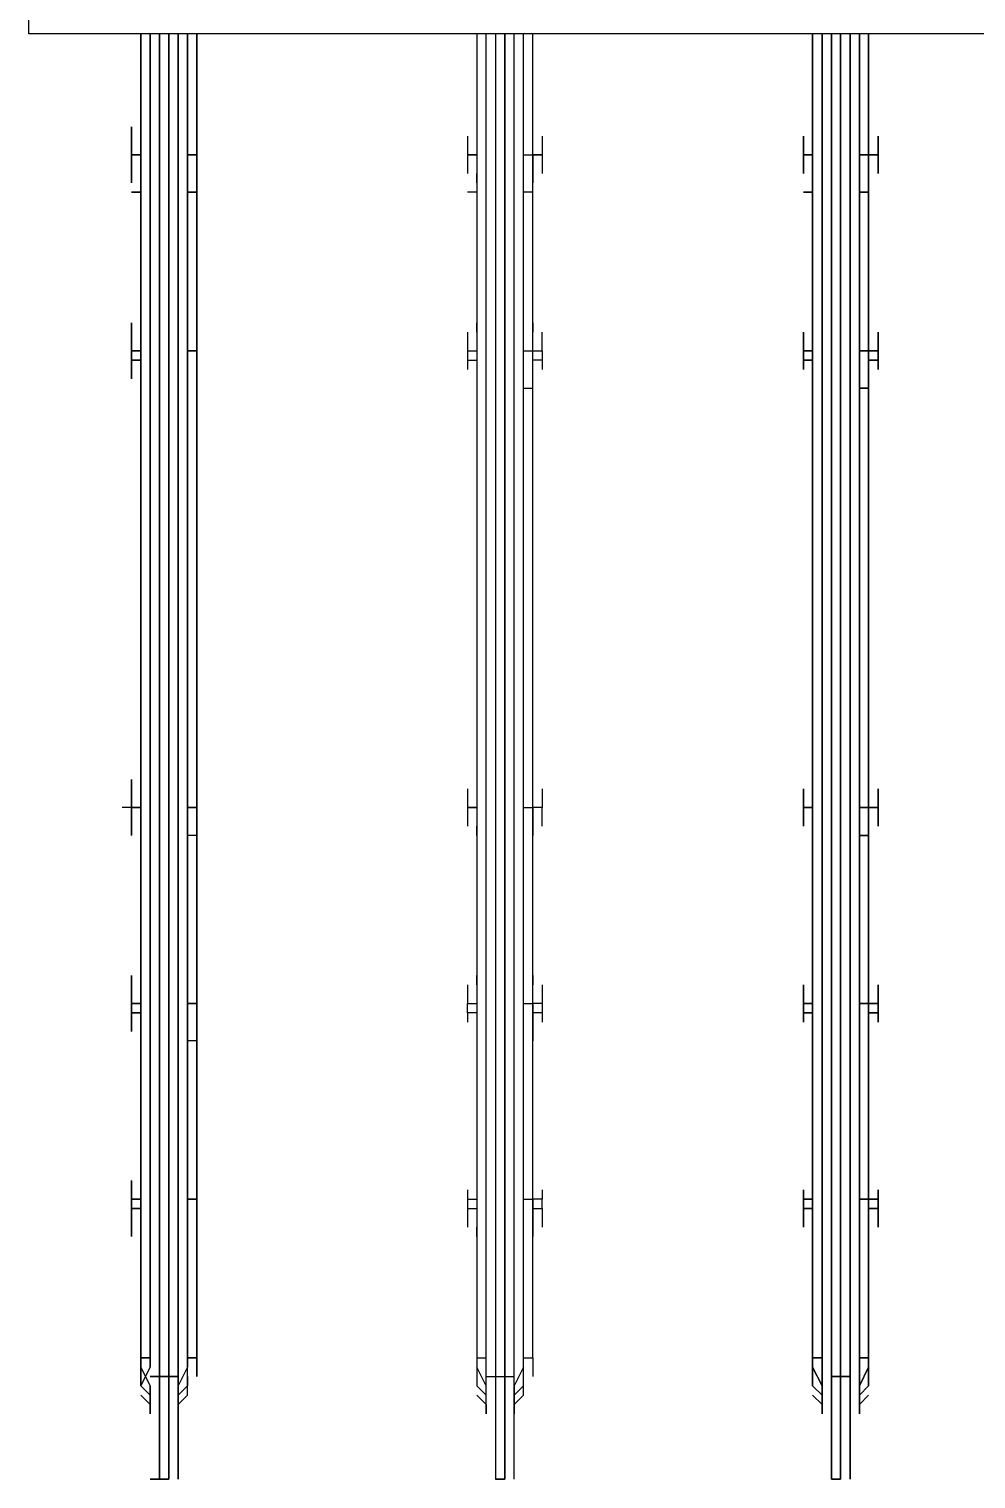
# Model space of a CAD drawing. Header units: metres. Extents: x 530339 to 530792, y 2674594 to 2674869.
# Drawn here: x 530602.8027 to 530602.9431, y 2674726.993 to 2674727.2081 of the extents above; entities that cross this region are included whole.
import ezdxf

# ---------------------------------------------------------------- set-up
doc = ezdxf.new("R2010")
doc.units = ezdxf.units.M
doc.layers.add('IDT', color=7, linetype='Continuous')

# ---------------------------------------------------------------- blocks, each defined once
blk = doc.blocks.new('IDT')
at = {"layer": 'IDT', "color": 0, "lineweight": 25}
for p, q in [((17.65882, 9.65337), (17.65882, 9.66997)), ((17.65882, 9.66997), (17.65882, 9.65337)), ((17.65882, 9.65337), (17.65882, 9.66997)), ((17.65882, 9.66997), (17.65882, 9.65337)), ((17.66021, 9.65475), (17.66021, 9.66997)), ((17.66021, 9.66997), (17.66159, 9.66997)), ((17.66159, 9.66997), (17.66021, 9.66997)), ((17.66021, 9.66997), (17.66021, 9.65475)), ((17.66159, 9.66997), (17.66021, 9.66997)), ((17.66021, 9.66997), (17.66159, 9.66997)), ((17.66021, 9.65475), (17.66021, 9.66997)), ((17.66021, 9.66997), (17.66021, 9.65475)), ((17.66159, 9.66997), (17.66021, 9.66997)), ((17.66021, 9.66997), (17.66159, 9.66997)), ((17.66021, 9.65475), (17.66021, 9.66997)), ((17.66021, 9.66997), (17.66159, 9.66997)), ((17.66021, 9.65475), (17.66021, 9.66997)), ((17.66021, 9.66997), (17.66159, 9.66997)), ((17.66021, 9.65475), (17.66021, 9.66997)), ((17.66021, 9.66997), (17.66021, 9.65475)), ((17.66159, 9.66997), (17.66159, 9.65337)), ((17.66159, 9.65337), (17.66159, 9.66997)), ((17.66159, 9.66997), (17.66159, 9.65337)), ((17.66159, 9.65337), (17.66159, 9.66997)), ((17.70862, 9.66997), (17.70862, 9.65337)), ((17.71138, 9.66997), (17.71, 9.66997)), ((17.71, 9.66997), (17.71, 9.65475)), ((17.71, 9.65475), (17.71, 9.66997)), ((17.71, 9.66997), (17.71138, 9.66997)), ((17.71138, 9.65337), (17.71138, 9.66997)), ((17.75841, 9.65337), (17.75841, 9.66997)), ((17.75841, 9.66997), (17.75841, 9.65337)), ((17.75979, 9.65475), (17.75979, 9.66997)), ((17.75979, 9.66997), (17.76118, 9.66997)), ((17.76118, 9.66997), (17.75979, 9.66997)), ((17.75979, 9.66997), (17.75979, 9.65475)), ((17.76118, 9.66997), (17.75979, 9.66997)), ((17.75979, 9.66997), (17.76118, 9.66997)), ((17.76118, 9.66997), (17.76118, 9.65475)), ((17.76118, 9.65475), (17.76118, 9.66997)), ((17.76118, 9.66997), (17.76118, 9.65337)), ((17.76118, 9.65337), (17.76118, 9.66997)), ((17.76256, 9.66997), (17.76118, 9.66997)), ((17.76118, 9.66997), (17.76256, 9.66997)), ((17.65744, 9.66028), (17.65744, 9.65614)), ((17.65744, 9.65614), (17.65744, 9.66028)), ((17.65744, 9.66028), (17.65744, 9.6589)), ((17.65744, 9.6589), (17.65744, 9.66028)), ((17.65744, 9.66028), (17.65744, 9.65614)), ((17.65744, 9.65614), (17.65744, 9.66028)), ((17.65744, 9.66028), (17.65744, 9.6589)), ((17.65744, 9.6589), (17.65744, 9.66028)), ((17.66297, 9.6589), (17.66297, 9.66028)), ((17.66297, 9.66028), (17.66297, 9.65614)), ((17.66297, 9.65614), (17.66297, 9.66028)), ((17.66297, 9.66028), (17.66297, 9.6589)), ((17.66297, 9.6589), (17.66297, 9.66028)), ((17.66297, 9.66028), (17.66297, 9.65614)), ((17.66297, 9.65614), (17.66297, 9.66028)), ((17.66297, 9.66028), (17.66297, 9.6589)), ((17.70862, 9.66028), (17.70862, 9.6589)), ((17.70862, 9.65614), (17.70862, 9.66028)), ((17.71277, 9.6589), (17.71277, 9.66028)), ((17.71277, 9.66028), (17.71277, 9.65614)), ((17.75841, 9.66028), (17.75841, 9.6589)), ((17.75841, 9.65614), (17.75841, 9.66028)), ((17.75841, 9.66028), (17.75841, 9.6589)), ((17.75841, 9.65614), (17.75841, 9.66028)), ((17.76256, 9.6589), (17.76256, 9.66028)), ((17.76256, 9.66028), (17.76256, 9.65614)), ((17.76256, 9.65614), (17.76256, 9.66028)), ((17.76256, 9.66028), (17.76256, 9.6589)), ((17.65744, 9.6589), (17.65606, 9.65752)), ((17.65606, 9.65752), (17.65744, 9.6589)), ((17.65744, 9.6589), (17.65606, 9.65752)), ((17.65606, 9.65752), (17.65744, 9.6589)), ((17.65606, 9.65614), (17.65744, 9.65752)), ((17.65744, 9.65752), (17.65606, 9.65614)), ((17.65606, 9.65614), (17.65744, 9.65752)), ((17.65744, 9.65752), (17.65606, 9.65614)), ((17.65744, 9.65752), (17.65744, 9.65337)), ((17.65744, 9.65337), (17.65744, 9.65752)), ((17.65744, 9.65752), (17.65744, 9.65337)), ((17.65744, 9.65337), (17.65744, 9.65752)), ((17.66436, 9.65752), (17.66297, 9.6589)), ((17.66297, 9.6589), (17.66436, 9.65752)), ((17.66436, 9.65752), (17.66297, 9.6589)), ((17.66297, 9.6589), (17.66436, 9.65752)), ((17.66436, 9.65614), (17.66297, 9.65752)), ((17.66297, 9.65337), (17.66297, 9.65752)), ((17.66297, 9.65752), (17.66436, 9.65614)), ((17.66436, 9.65614), (17.66297, 9.65752)), ((17.66297, 9.65752), (17.66297, 9.65337)), ((17.66297, 9.65337), (17.66297, 9.65752)), ((17.66297, 9.65752), (17.66297, 9.65337)), ((17.66436, 9.65614), (17.66297, 9.65752)), ((17.70862, 9.6589), (17.70723, 9.65752)), ((17.70723, 9.65752), (17.70723, 9.65337)), ((17.70862, 9.65752), (17.70723, 9.65614)), ((17.71415, 9.65752), (17.71277, 9.6589)), ((17.71415, 9.65614), (17.71277, 9.65752)), ((17.71277, 9.65752), (17.71277, 9.65337)), ((17.75841, 9.6589), (17.75703, 9.65752)), ((17.75841, 9.6589), (17.75703, 9.65752)), ((17.75703, 9.65752), (17.75703, 9.65337)), ((17.75703, 9.65614), (17.75841, 9.65752)), ((17.75841, 9.65752), (17.75703, 9.65614)), ((17.75703, 9.65752), (17.75703, 9.65337)), ((17.76394, 9.65752), (17.76256, 9.6589)), ((17.76256, 9.6589), (17.76394, 9.65752)), ((17.76394, 9.65614), (17.76256, 9.65752)), ((17.76256, 9.65752), (17.76394, 9.65614)), ((17.76394, 9.65614), (17.76256, 9.65752)), ((17.76256, 9.65752), (17.76394, 9.65614)), ((17.65744, 9.65614), (17.65606, 9.65337)), ((17.65606, 9.65337), (17.65744, 9.65614)), ((17.65606, 9.65475), (17.65606, 9.65614)), ((17.65606, 9.65614), (17.65606, 9.65475)), ((17.65744, 9.65614), (17.65606, 9.65337)), ((17.65606, 9.65337), (17.65744, 9.65614)), ((17.65606, 9.65475), (17.65606, 9.65614)), ((17.65606, 9.65614), (17.65606, 9.65475)), ((17.66297, 9.65614), (17.66436, 9.65337)), ((17.66436, 9.65337), (17.66297, 9.65614)), ((17.66297, 9.65614), (17.66436, 9.65337)), ((17.66436, 9.65337), (17.66297, 9.65614)), ((17.66436, 9.65475), (17.66436, 9.65614)), ((17.66436, 9.65614), (17.66436, 9.65475)), ((17.66436, 9.65475), (17.66436, 9.65614)), ((17.66436, 9.65475), (17.66436, 9.65614)), ((17.70723, 9.65337), (17.70862, 9.65614)), ((17.70723, 9.65614), (17.70723, 9.65475)), ((17.71277, 9.65614), (17.71415, 9.65337)), ((17.71415, 9.65475), (17.71415, 9.65614)), ((17.75703, 9.65337), (17.75841, 9.65614)), ((17.75703, 9.65475), (17.75703, 9.65614)), ((17.75703, 9.65614), (17.75703, 9.65475)), ((17.75703, 9.65337), (17.75841, 9.65614)), ((17.76256, 9.65614), (17.76394, 9.65337)), ((17.76394, 9.65337), (17.76256, 9.65614)), ((17.76394, 9.65614), (17.76256, 9.65337)), ((17.76256, 9.65337), (17.76394, 9.65614)), ((17.76394, 9.65475), (17.76394, 9.65614)), ((17.76394, 9.65614), (17.76394, 9.65475)), ((17.65606, 9.65475), (17.65606, 9.65199)), ((17.65606, 9.65199), (17.65606, 9.65475)), ((17.65606, 9.65475), (17.65606, 9.65199)), ((17.65606, 9.65199), (17.65606, 9.65475)), ((17.65744, 9.45558), (17.65744, 9.65337)), ((17.65744, 9.65337), (17.65744, 9.45558)), ((17.65744, 9.45558), (17.65744, 9.65337)), ((17.65744, 9.65337), (17.65744, 9.45558)), ((17.65882, 9.65475), (17.66021, 9.65475)), ((17.66021, 9.65475), (17.65882, 9.65475)), ((17.66021, 9.65475), (17.65882, 9.65475)), ((17.66021, 9.65475), (17.65882, 9.65475)), ((17.65882, 9.65337), (17.65882, 9.45558)), ((17.65882, 9.45558), (17.65882, 9.65337)), ((17.65882, 9.65337), (17.65882, 9.45558)), ((17.65882, 9.45558), (17.65882, 9.65337)), ((17.66021, 9.65475), (17.66159, 9.65475)), ((17.66159, 9.65475), (17.66021, 9.65475)), ((17.66159, 9.65475), (17.66021, 9.65475)), ((17.66021, 9.65475), (17.66159, 9.65475)), ((17.66021, 9.45558), (17.66021, 9.65475)), ((17.66021, 9.65475), (17.66021, 9.45558)), ((17.66021, 9.45558), (17.66021, 9.65475)), ((17.66021, 9.65475), (17.66021, 9.45558)), ((17.66159, 9.65475), (17.66021, 9.65475)), ((17.66021, 9.65475), (17.66159, 9.65475)), ((17.66159, 9.65475), (17.66021, 9.65475)), ((17.66021, 9.65475), (17.66159, 9.65475)), ((17.66021, 9.45558), (17.66021, 9.65475)), ((17.66021, 9.65475), (17.66021, 9.45558)), ((17.66021, 9.45558), (17.66021, 9.65475)), ((17.66021, 9.65475), (17.66021, 9.45558)), ((17.66159, 9.65337), (17.66159, 9.45558)), ((17.66159, 9.45558), (17.66159, 9.65337)), ((17.66159, 9.65337), (17.66159, 9.45558)), ((17.66159, 9.45558), (17.66159, 9.65337)), ((17.66297, 9.45558), (17.66297, 9.65337)), ((17.66297, 9.65337), (17.66297, 9.45558)), ((17.66297, 9.45558), (17.66297, 9.65337)), ((17.66297, 9.65337), (17.66297, 9.45558)), ((17.66436, 9.65199), (17.66436, 9.65475)), ((17.66436, 9.65475), (17.66436, 9.65199)), ((17.66436, 9.65199), (17.66436, 9.65475)), ((17.66436, 9.65475), (17.66436, 9.65199)), ((17.70585, 9.65199), (17.70585, 9.65475)), ((17.70723, 9.65337), (17.70723, 9.45558)), ((17.71, 9.65475), (17.70862, 9.65475)), ((17.70862, 9.65337), (17.70862, 9.45558)), ((17.71138, 9.65475), (17.71, 9.65475)), ((17.71, 9.45558), (17.71, 9.65475)), ((17.71, 9.65475), (17.71, 9.45558)), ((17.71277, 9.65475), (17.71138, 9.65475)), ((17.71138, 9.45558), (17.71138, 9.65337)), ((17.71277, 9.65337), (17.71277, 9.45558)), ((17.71415, 9.65199), (17.71415, 9.65475)), ((17.75564, 9.65199), (17.75564, 9.65475)), ((17.75564, 9.65475), (17.75564, 9.65199)), ((17.75703, 9.45558), (17.75703, 9.65337)), ((17.75703, 9.65337), (17.75703, 9.45558)), ((17.75841, 9.65475), (17.75979, 9.65475)), ((17.75979, 9.65475), (17.75841, 9.65475)), ((17.75841, 9.65337), (17.75841, 9.45558)), ((17.75841, 9.45558), (17.75841, 9.65337)), ((17.75979, 9.65475), (17.76118, 9.65475)), ((17.76118, 9.65475), (17.75979, 9.65475)), ((17.75979, 9.65475), (17.75979, 9.45558)), ((17.75979, 9.45558), (17.75979, 9.65475)), ((17.76118, 9.65475), (17.76118, 9.45558)), ((17.76118, 9.45558), (17.76118, 9.65475)), ((17.76118, 9.65475), (17.76256, 9.65475)), ((17.76256, 9.65475), (17.76118, 9.65475)), ((17.76118, 9.65337), (17.76118, 9.45558)), ((17.76118, 9.45558), (17.76118, 9.65337)), ((17.76256, 9.45558), (17.76256, 9.65337)), ((17.76256, 9.65337), (17.76256, 9.45558)), ((17.76394, 9.65475), (17.76394, 9.65199)), ((17.76394, 9.65199), (17.76394, 9.65475)), ((17.65606, 9.65199), (17.65744, 9.65199)), ((17.65744, 9.65199), (17.65606, 9.65199)), ((17.65606, 9.65199), (17.65606, 9.45558)), ((17.65606, 9.45558), (17.65606, 9.65199)), ((17.65606, 9.65199), (17.65744, 9.65199)), ((17.65744, 9.65199), (17.65606, 9.65199)), ((17.65606, 9.65199), (17.65606, 9.45558)), ((17.65606, 9.45558), (17.65606, 9.65199)), ((17.66436, 9.65199), (17.66297, 9.65199)), ((17.66297, 9.65199), (17.66436, 9.65199)), ((17.66436, 9.65199), (17.66297, 9.65199)), ((17.66297, 9.65199), (17.66436, 9.65199)), ((17.66436, 9.65199), (17.66436, 9.45558)), ((17.66436, 9.45558), (17.66436, 9.65199)), ((17.66436, 9.65199), (17.66436, 9.45558)), ((17.66436, 9.45558), (17.66436, 9.65199)), ((17.70723, 9.65199), (17.70585, 9.65199)), ((17.70585, 9.65199), (17.70585, 9.45558)), ((17.71415, 9.65199), (17.71277, 9.65199)), ((17.71415, 9.45558), (17.71415, 9.65199)), ((17.75564, 9.65199), (17.75703, 9.65199)), ((17.75703, 9.65199), (17.75564, 9.65199)), ((17.75564, 9.65199), (17.75564, 9.45558)), ((17.75564, 9.45558), (17.75564, 9.65199)), ((17.76256, 9.65199), (17.76394, 9.65199)), ((17.76394, 9.65199), (17.76256, 9.65199)), ((17.76394, 9.65199), (17.76394, 9.45558)), ((17.76394, 9.45558), (17.76394, 9.65199)), ((17.65606, 9.62986), (17.65606, 9.634)), ((17.65606, 9.634), (17.65606, 9.63262)), ((17.65606, 9.63262), (17.65606, 9.634)), ((17.65606, 9.634), (17.65606, 9.62986)), ((17.65606, 9.634), (17.65606, 9.63262)), ((17.65606, 9.634), (17.65606, 9.62847)), ((17.65606, 9.62847), (17.65606, 9.634)), ((17.65606, 9.634), (17.65606, 9.63262)), ((17.66436, 9.634), (17.66436, 9.62847)), ((17.66436, 9.62847), (17.66436, 9.634)), ((17.66436, 9.634), (17.66436, 9.63262)), ((17.66436, 9.63262), (17.66436, 9.634)), ((17.66436, 9.62986), (17.66436, 9.634)), ((17.66436, 9.634), (17.66436, 9.63262)), ((17.66436, 9.63262), (17.66436, 9.634)), ((17.66436, 9.634), (17.66436, 9.62986)), ((17.70585, 9.62847), (17.70585, 9.634)), ((17.70585, 9.634), (17.70585, 9.63262)), ((17.71415, 9.62847), (17.71415, 9.634)), ((17.71415, 9.634), (17.71415, 9.63262)), ((17.75564, 9.63262), (17.75564, 9.634)), ((17.75564, 9.634), (17.75564, 9.62847)), ((17.75564, 9.62847), (17.75564, 9.634)), ((17.75564, 9.634), (17.75564, 9.63262)), ((17.76394, 9.62986), (17.76394, 9.634)), ((17.76394, 9.634), (17.76394, 9.62986)), ((17.76533, 9.634), (17.76533, 9.63262)), ((17.76533, 9.63262), (17.76533, 9.634)), ((17.65467, 9.62986), (17.65467, 9.63262)), ((17.65467, 9.63262), (17.65467, 9.62986)), ((17.65467, 9.62986), (17.65467, 9.63262)), ((17.65467, 9.63262), (17.65467, 9.62986)), ((17.66574, 9.63262), (17.66574, 9.62986)), ((17.66574, 9.62986), (17.66574, 9.63262)), ((17.66574, 9.63262), (17.66574, 9.62986)), ((17.66574, 9.62986), (17.66574, 9.63262)), ((17.70447, 9.62986), (17.70447, 9.63262)), ((17.71553, 9.62986), (17.71553, 9.63262)), ((17.75564, 9.62986), (17.75564, 9.63262)), ((17.75564, 9.63262), (17.75564, 9.62986)), ((17.76533, 9.63262), (17.76533, 9.62986)), ((17.76533, 9.62986), (17.76533, 9.63262)), ((17.65606, 9.62986), (17.65467, 9.62986)), ((17.65467, 9.62986), (17.65606, 9.62986)), ((17.65467, 9.62847), (17.65467, 9.62986)), ((17.65467, 9.62986), (17.65467, 9.62847)), ((17.65467, 9.62847), (17.65467, 9.62986)), ((17.65467, 9.62986), (17.65606, 9.62986)), ((17.65606, 9.62986), (17.65467, 9.62986)), ((17.65467, 9.62986), (17.65467, 9.62847)), ((17.65606, 9.62986), (17.65606, 9.62847)), ((17.65606, 9.62847), (17.65606, 9.62986)), ((17.66436, 9.62986), (17.66574, 9.62986)), ((17.66574, 9.62986), (17.66436, 9.62986)), ((17.66436, 9.62986), (17.66436, 9.62432)), ((17.66436, 9.62432), (17.66436, 9.62986)), ((17.66436, 9.62986), (17.66574, 9.62986)), ((17.66574, 9.62986), (17.66436, 9.62986)), ((17.66574, 9.62986), (17.66574, 9.62847)), ((17.66574, 9.62847), (17.66574, 9.62986)), ((17.66574, 9.62986), (17.66574, 9.62847)), ((17.66574, 9.62847), (17.66574, 9.62986)), ((17.70585, 9.62986), (17.70447, 9.62986)), ((17.70447, 9.62986), (17.70447, 9.62847)), ((17.71553, 9.62986), (17.71415, 9.62986)), ((17.71553, 9.62847), (17.71553, 9.62986)), ((17.75564, 9.62847), (17.75564, 9.62986)), ((17.75564, 9.62986), (17.75564, 9.62847)), ((17.76394, 9.62986), (17.76394, 9.62432)), ((17.76394, 9.62432), (17.76394, 9.62986)), ((17.76394, 9.62986), (17.76533, 9.62986)), ((17.76533, 9.62986), (17.76394, 9.62986)), ((17.76533, 9.62986), (17.76533, 9.62847)), ((17.76533, 9.62847), (17.76533, 9.62986)), ((17.65606, 9.62847), (17.65467, 9.62847)), ((17.65467, 9.62847), (17.65467, 9.62709)), ((17.65467, 9.62709), (17.65467, 9.62847)), ((17.65467, 9.62847), (17.65606, 9.62847)), ((17.65467, 9.62709), (17.65467, 9.62847)), ((17.65606, 9.62847), (17.65467, 9.62847)), ((17.65467, 9.62847), (17.65606, 9.62847)), ((17.65467, 9.62709), (17.65467, 9.62847)), ((17.65606, 9.62432), (17.65606, 9.62847)), ((17.65606, 9.62847), (17.65606, 9.62432)), ((17.65606, 9.62847), (17.65606, 9.62432)), ((17.65606, 9.62432), (17.65606, 9.62847)), ((17.65606, 9.62847), (17.65744, 9.62847)), ((17.65744, 9.62847), (17.65606, 9.62847)), ((17.65606, 9.62571), (17.65606, 9.62709)), ((17.65606, 9.62709), (17.65606, 9.62571)), ((17.65606, 9.62571), (17.65606, 9.62709)), ((17.65606, 9.62709), (17.65606, 9.62571)), ((17.66436, 9.62847), (17.66436, 9.62432)), ((17.66436, 9.62432), (17.66436, 9.62847)), ((17.66436, 9.62847), (17.66574, 9.62847)), ((17.66574, 9.62847), (17.66436, 9.62847)), ((17.66436, 9.62847), (17.66574, 9.62847)), ((17.66574, 9.62847), (17.66436, 9.62847)), ((17.66436, 9.62709), (17.66436, 9.62571)), ((17.66436, 9.62571), (17.66436, 9.62709)), ((17.66436, 9.62709), (17.66436, 9.62571)), ((17.66436, 9.62571), (17.66436, 9.62709)), ((17.66574, 9.62847), (17.66574, 9.62709)), ((17.66574, 9.62709), (17.66574, 9.62847)), ((17.66574, 9.62847), (17.66574, 9.62709)), ((17.66574, 9.62709), (17.66574, 9.62847)), ((17.70447, 9.62847), (17.70585, 9.62847)), ((17.70447, 9.62709), (17.70447, 9.62847)), ((17.70723, 9.62847), (17.70585, 9.62847)), ((17.70585, 9.62847), (17.70585, 9.62432)), ((17.70585, 9.62709), (17.70585, 9.62571)), ((17.71415, 9.62432), (17.71415, 9.62847)), ((17.71553, 9.62847), (17.71415, 9.62847)), ((17.71415, 9.62571), (17.71415, 9.62709)), ((17.71553, 9.62709), (17.71553, 9.62847)), ((17.75564, 9.62847), (17.75703, 9.62847)), ((17.75703, 9.62847), (17.75564, 9.62847)), ((17.75564, 9.62847), (17.75703, 9.62847)), ((17.75703, 9.62847), (17.75564, 9.62847)), ((17.75564, 9.62432), (17.75564, 9.62847)), ((17.75564, 9.62847), (17.75564, 9.62709)), ((17.75564, 9.62709), (17.75564, 9.62847)), ((17.75564, 9.62847), (17.75564, 9.62432)), ((17.75564, 9.62571), (17.75564, 9.62709)), ((17.75564, 9.62709), (17.75564, 9.62571)), ((17.76394, 9.62847), (17.76533, 9.62847)), ((17.76533, 9.62847), (17.76394, 9.62847)), ((17.76533, 9.62847), (17.76533, 9.62709)), ((17.76533, 9.62709), (17.76533, 9.62847)), ((17.76533, 9.62709), (17.76533, 9.62571)), ((17.76533, 9.62571), (17.76533, 9.62709)), ((17.65606, 9.59943), (17.65606, 9.60496)), ((17.65606, 9.60496), (17.65606, 9.60081)), ((17.65606, 9.60081), (17.65606, 9.60496)), ((17.65606, 9.60496), (17.65606, 9.59943)), ((17.65606, 9.60219), (17.65606, 9.60358)), ((17.65606, 9.60358), (17.65606, 9.60219)), ((17.65606, 9.60219), (17.65606, 9.60358)), ((17.65606, 9.60358), (17.65606, 9.60219)), ((17.66436, 9.60081), (17.66436, 9.60496)), ((17.66436, 9.60496), (17.66436, 9.60081)), ((17.66436, 9.60081), (17.66436, 9.60496)), ((17.66436, 9.60081), (17.66436, 9.60496)), ((17.66436, 9.60358), (17.66436, 9.60219)), ((17.66436, 9.60219), (17.66436, 9.60358)), ((17.66436, 9.60358), (17.66436, 9.60219)), ((17.66436, 9.60219), (17.66436, 9.60358)), ((17.70585, 9.59943), (17.70585, 9.60496)), ((17.70585, 9.60358), (17.70585, 9.60219)), ((17.71415, 9.59943), (17.71415, 9.60496)), ((17.71415, 9.60219), (17.71415, 9.60358)), ((17.75564, 9.60496), (17.75703, 9.60496)), ((17.75564, 9.60081), (17.75564, 9.60496)), ((17.75564, 9.60496), (17.75564, 9.60081)), ((17.75564, 9.60219), (17.75564, 9.60358)), ((17.75564, 9.60358), (17.75564, 9.60219)), ((17.76394, 9.60081), (17.76394, 9.60496)), ((17.76394, 9.60496), (17.76394, 9.60081)), ((17.76533, 9.60358), (17.76533, 9.60219)), ((17.76533, 9.60219), (17.76533, 9.60358)), ((17.65467, 9.60081), (17.65467, 9.60219)), ((17.65467, 9.60219), (17.65467, 9.60081)), ((17.65467, 9.60081), (17.65467, 9.60219)), ((17.65467, 9.60219), (17.65467, 9.60081)), ((17.66574, 9.60219), (17.66574, 9.60081)), ((17.66574, 9.60081), (17.66574, 9.60219)), ((17.66574, 9.60219), (17.66574, 9.60081)), ((17.66574, 9.60081), (17.66574, 9.60219)), ((17.70447, 9.60081), (17.70447, 9.60219)), ((17.71553, 9.60081), (17.71553, 9.60219)), ((17.75564, 9.60081), (17.75564, 9.60219)), ((17.75564, 9.60219), (17.75564, 9.59943)), ((17.76533, 9.60081), (17.76533, 9.60219)), ((17.76533, 9.60219), (17.76533, 9.60081)), ((17.65606, 9.60081), (17.65467, 9.60081)), ((17.65467, 9.60081), (17.65467, 9.59943)), ((17.65467, 9.59943), (17.65467, 9.60081)), ((17.65467, 9.60081), (17.65606, 9.60081)), ((17.65467, 9.59943), (17.65467, 9.60081)), ((17.65467, 9.60081), (17.65606, 9.60081)), ((17.65467, 9.59943), (17.65467, 9.60081)), ((17.65467, 9.60081), (17.65606, 9.60081)), ((17.65467, 9.59943), (17.65606, 9.59943)), ((17.65606, 9.59943), (17.65467, 9.59943)), ((17.65467, 9.59943), (17.65467, 9.59666)), ((17.65467, 9.59666), (17.65467, 9.59943)), ((17.65467, 9.59943), (17.65467, 9.59666)), ((17.65467, 9.59666), (17.65467, 9.59943)), ((17.65606, 9.59943), (17.65467, 9.59943)), ((17.65606, 9.59943), (17.65467, 9.59943)), ((17.65606, 9.60081), (17.65606, 9.59943)), ((17.65606, 9.60081), (17.65606, 9.59943)), ((17.65744, 9.59943), (17.65606, 9.59943)), ((17.65606, 9.59943), (17.65606, 9.59528)), ((17.65606, 9.59528), (17.65606, 9.59943)), ((17.65606, 9.59943), (17.65744, 9.59943)), ((17.65606, 9.59943), (17.65606, 9.59528)), ((17.65606, 9.59528), (17.65606, 9.59943)), ((17.66436, 9.60081), (17.66574, 9.60081)), ((17.66574, 9.60081), (17.66436, 9.60081)), ((17.66436, 9.59943), (17.66436, 9.60081)), ((17.66436, 9.60081), (17.66436, 9.59943)), ((17.66436, 9.59943), (17.66436, 9.60081)), ((17.66436, 9.60081), (17.66574, 9.60081)), ((17.66436, 9.60081), (17.66436, 9.59943)), ((17.66574, 9.60081), (17.66436, 9.60081)), ((17.66436, 9.59528), (17.66436, 9.59943)), ((17.66436, 9.59943), (17.66574, 9.59943)), ((17.66574, 9.59943), (17.66436, 9.59943)), ((17.66436, 9.59943), (17.66436, 9.59528)), ((17.66436, 9.59943), (17.66436, 9.59528)), ((17.66436, 9.59528), (17.66436, 9.59943)), ((17.66436, 9.59943), (17.66574, 9.59943)), ((17.66574, 9.59943), (17.66436, 9.59943)), ((17.66574, 9.60081), (17.66574, 9.59943)), ((17.66574, 9.59943), (17.66574, 9.60081)), ((17.66574, 9.60081), (17.66574, 9.59943)), ((17.66574, 9.59943), (17.66574, 9.60081)), ((17.66574, 9.59943), (17.66574, 9.59666)), ((17.66574, 9.59666), (17.66574, 9.59943)), ((17.66574, 9.59943), (17.66574, 9.59666)), ((17.66574, 9.59666), (17.66574, 9.59943)), ((17.70447, 9.59943), (17.70447, 9.60081)), ((17.70447, 9.60081), (17.70585, 9.60081)), ((17.70447, 9.59666), (17.70447, 9.59943)), ((17.70447, 9.59943), (17.70585, 9.59943)), ((17.70723, 9.59943), (17.70585, 9.59943)), ((17.70585, 9.59943), (17.70585, 9.59528)), ((17.71415, 9.60081), (17.71553, 9.60081)), ((17.71415, 9.59528), (17.71415, 9.59943)), ((17.71553, 9.59943), (17.71415, 9.59943)), ((17.71553, 9.60081), (17.71553, 9.59943)), ((17.71553, 9.59666), (17.71553, 9.59943)), ((17.75564, 9.59943), (17.75564, 9.60081)), ((17.75564, 9.59943), (17.75564, 9.60081)), ((17.75564, 9.60081), (17.75564, 9.59943)), ((17.75564, 9.59943), (17.75703, 9.59943)), ((17.75564, 9.59943), (17.75703, 9.59943)), ((17.75703, 9.59943), (17.75564, 9.59943)), ((17.75564, 9.59943), (17.75564, 9.59528)), ((17.75564, 9.59528), (17.75564, 9.59943)), ((17.75564, 9.59943), (17.75564, 9.59666)), ((17.75564, 9.59666), (17.75564, 9.59943)), ((17.76394, 9.59943), (17.76394, 9.60081)), ((17.76394, 9.60081), (17.76394, 9.59943)), ((17.76533, 9.60081), (17.76394, 9.60081)), ((17.76394, 9.60081), (17.76533, 9.60081)), ((17.76394, 9.59943), (17.76394, 9.59528)), ((17.76394, 9.59528), (17.76394, 9.59943)), ((17.76394, 9.59943), (17.76533, 9.59943)), ((17.76533, 9.59943), (17.76394, 9.59943)), ((17.76533, 9.60081), (17.76533, 9.59943)), ((17.76533, 9.59943), (17.76533, 9.60081)), ((17.76533, 9.59943), (17.76533, 9.59666)), ((17.76533, 9.59666), (17.76533, 9.59943)), ((17.65606, 9.59528), (17.65606, 9.59666)), ((17.65606, 9.59666), (17.65606, 9.59528)), ((17.65606, 9.59528), (17.65606, 9.59666)), ((17.65606, 9.59666), (17.65606, 9.59528)), ((17.66436, 9.59666), (17.66436, 9.59528)), ((17.66436, 9.59528), (17.66436, 9.59666)), ((17.66436, 9.59666), (17.66436, 9.59528)), ((17.66436, 9.59528), (17.66436, 9.59666)), ((17.70585, 9.59528), (17.70585, 9.59666)), ((17.71415, 9.59666), (17.71415, 9.59528)), ((17.75564, 9.59666), (17.75564, 9.59528)), ((17.75564, 9.59528), (17.75564, 9.59666)), ((17.76533, 9.59666), (17.76533, 9.59528)), ((17.76533, 9.59528), (17.76533, 9.59666)), ((17.65744, 9.57453), (17.65606, 9.57453)), ((17.65606, 9.57453), (17.65606, 9.57038)), ((17.65606, 9.57038), (17.65606, 9.57453)), ((17.65606, 9.57453), (17.65744, 9.57453)), ((17.65606, 9.57315), (17.65606, 9.57453)), ((17.65606, 9.57453), (17.65606, 9.57038)), ((17.65606, 9.57038), (17.65606, 9.57453)), ((17.65606, 9.57453), (17.65606, 9.57315)), ((17.65606, 9.57315), (17.65606, 9.57453)), ((17.65606, 9.57453), (17.65606, 9.57315)), ((17.66436, 9.57453), (17.66436, 9.57315)), ((17.66436, 9.57315), (17.66436, 9.57453)), ((17.66436, 9.57453), (17.66436, 9.57315)), ((17.66436, 9.57315), (17.66436, 9.57453)), ((17.66436, 9.57453), (17.66436, 9.57038)), ((17.66436, 9.57038), (17.66436, 9.57453)), ((17.66436, 9.57038), (17.66436, 9.57453)), ((17.66436, 9.57453), (17.66436, 9.57038)), ((17.70585, 9.57038), (17.70585, 9.57453)), ((17.70585, 9.57453), (17.70585, 9.57315)), ((17.71415, 9.57038), (17.71415, 9.57453)), ((17.71415, 9.57453), (17.71415, 9.57315)), ((17.75564, 9.57453), (17.75564, 9.57315)), ((17.75564, 9.57038), (17.75564, 9.57453)), ((17.75564, 9.57453), (17.75564, 9.57315)), ((17.75564, 9.57038), (17.75564, 9.57453)), ((17.75564, 9.57453), (17.75703, 9.57453)), ((17.76394, 9.57038), (17.76394, 9.57453)), ((17.76394, 9.57453), (17.76394, 9.57038)), ((17.76533, 9.57453), (17.76533, 9.57315)), ((17.76533, 9.57315), (17.76533, 9.57453)), ((17.65467, 9.57038), (17.65467, 9.57315)), ((17.65467, 9.57315), (17.65467, 9.57038)), ((17.65467, 9.57038), (17.65467, 9.57315)), ((17.65467, 9.57315), (17.65467, 9.57038)), ((17.66574, 9.57315), (17.66574, 9.57038)), ((17.66574, 9.57038), (17.66574, 9.57315)), ((17.66574, 9.57038), (17.66574, 9.57315)), ((17.66574, 9.57315), (17.66574, 9.57038)), ((17.70447, 9.57315), (17.70447, 9.57038)), ((17.71553, 9.57038), (17.71553, 9.57315)), ((17.75564, 9.57315), (17.75564, 9.57038)), ((17.75564, 9.57315), (17.75564, 9.57038)), ((17.76533, 9.57315), (17.76533, 9.57038)), ((17.76533, 9.57038), (17.76533, 9.57315)), ((17.65606, 9.57038), (17.65467, 9.57038)), ((17.65467, 9.57038), (17.65606, 9.57038)), ((17.65606, 9.57038), (17.65467, 9.57038)), ((17.65467, 9.57038), (17.65467, 9.56761)), ((17.65467, 9.56761), (17.65467, 9.57038)), ((17.65467, 9.57038), (17.65606, 9.57038)), ((17.65606, 9.57038), (17.65467, 9.57038)), ((17.65467, 9.57038), (17.65606, 9.57038)), ((17.65467, 9.57038), (17.65467, 9.56761)), ((17.65467, 9.56761), (17.65467, 9.57038)), ((17.65606, 9.57038), (17.65467, 9.57038)), ((17.65467, 9.57038), (17.65606, 9.57038)), ((17.65606, 9.57038), (17.65606, 9.56485)), ((17.65606, 9.56485), (17.65606, 9.57038)), ((17.65606, 9.56485), (17.65606, 9.57038)), ((17.65606, 9.57038), (17.65744, 9.57038)), ((17.65744, 9.57038), (17.65606, 9.57038)), ((17.65606, 9.57038), (17.65744, 9.57038)), ((17.65744, 9.57038), (17.65606, 9.57038)), ((17.65606, 9.57038), (17.65744, 9.57038)), ((17.65744, 9.57038), (17.65606, 9.57038)), ((17.65606, 9.57038), (17.65606, 9.56485)), ((17.66436, 9.57038), (17.66574, 9.57038)), ((17.66574, 9.57038), (17.66436, 9.57038)), ((17.66436, 9.57038), (17.66574, 9.57038)), ((17.66574, 9.57038), (17.66436, 9.57038)), ((17.66436, 9.57038), (17.66574, 9.57038)), ((17.66574, 9.57038), (17.66436, 9.57038)), ((17.66436, 9.57038), (17.66436, 9.56485)), ((17.66436, 9.56485), (17.66436, 9.57038)), ((17.66436, 9.57038), (17.66574, 9.57038)), ((17.66574, 9.57038), (17.66436, 9.57038)), ((17.66436, 9.57038), (17.66574, 9.57038)), ((17.66574, 9.57038), (17.66436, 9.57038)), ((17.66436, 9.57038), (17.66436, 9.56485)), ((17.66436, 9.56485), (17.66436, 9.57038)), ((17.66574, 9.57038), (17.66574, 9.56761)), ((17.66574, 9.56761), (17.66574, 9.57038)), ((17.66574, 9.57038), (17.66574, 9.56761)), ((17.66574, 9.56761), (17.66574, 9.57038)), ((17.70447, 9.56761), (17.70447, 9.57038)), ((17.70447, 9.57038), (17.70585, 9.57038)), ((17.70447, 9.57038), (17.70585, 9.57038)), ((17.70723, 9.57038), (17.70585, 9.57038)), ((17.70585, 9.57038), (17.70585, 9.56485)), ((17.71415, 9.56485), (17.71415, 9.57038)), ((17.71553, 9.57038), (17.71415, 9.57038)), ((17.71415, 9.57038), (17.71553, 9.57038)), ((17.71553, 9.57038), (17.71415, 9.57038)), ((17.71553, 9.56761), (17.71553, 9.57038)), ((17.75703, 9.57038), (17.75564, 9.57038)), ((17.75564, 9.57038), (17.75703, 9.57038)), ((17.75703, 9.57038), (17.75564, 9.57038)), ((17.75564, 9.57038), (17.75564, 9.56485)), ((17.75564, 9.56485), (17.75564, 9.57038)), ((17.75564, 9.57038), (17.75703, 9.57038)), ((17.75564, 9.57038), (17.75703, 9.57038)), ((17.75703, 9.57038), (17.75564, 9.57038)), ((17.75564, 9.57038), (17.75564, 9.56761)), ((17.75564, 9.56761), (17.75564, 9.57038)), ((17.75564, 9.57038), (17.75703, 9.57038)), ((17.76394, 9.57038), (17.76394, 9.56485)), ((17.76394, 9.56485), (17.76394, 9.57038)), ((17.76394, 9.57038), (17.76533, 9.57038)), ((17.76533, 9.57038), (17.76394, 9.57038)), ((17.76394, 9.57038), (17.76533, 9.57038)), ((17.76533, 9.57038), (17.76394, 9.57038)), ((17.76394, 9.57038), (17.76533, 9.57038)), ((17.76533, 9.57038), (17.76533, 9.56761)), ((17.76533, 9.56761), (17.76533, 9.57038)), ((17.76533, 9.57038), (17.76671, 9.57038)), ((17.65606, 9.56623), (17.65606, 9.56761)), ((17.65606, 9.56761), (17.65606, 9.56623)), ((17.65606, 9.56623), (17.65606, 9.56761)), ((17.65606, 9.56761), (17.65606, 9.56623)), ((17.66436, 9.56761), (17.66436, 9.56623)), ((17.66436, 9.56623), (17.66436, 9.56761)), ((17.66436, 9.56761), (17.66436, 9.56623)), ((17.66436, 9.56623), (17.66436, 9.56761)), ((17.70585, 9.56761), (17.70585, 9.56623)), ((17.71415, 9.56623), (17.71415, 9.56761)), ((17.75564, 9.56761), (17.75564, 9.56623)), ((17.75564, 9.56623), (17.75564, 9.56761)), ((17.76533, 9.56761), (17.76533, 9.56623)), ((17.76533, 9.56623), (17.76533, 9.56761)), ((17.65744, 9.50814), (17.65606, 9.50814)), ((17.65606, 9.50814), (17.65744, 9.50814)), ((17.65606, 9.50399), (17.65606, 9.50814)), ((17.65606, 9.50814), (17.65606, 9.50399)), ((17.65606, 9.50399), (17.65606, 9.50814)), ((17.65606, 9.50814), (17.65606, 9.50399)), ((17.65606, 9.50537), (17.65606, 9.50676)), ((17.65606, 9.50676), (17.65606, 9.50537)), ((17.65606, 9.50537), (17.65606, 9.50676)), ((17.65606, 9.50676), (17.65606, 9.50537)), ((17.66436, 9.50399), (17.66436, 9.50814)), ((17.66436, 9.50814), (17.66436, 9.50399)), ((17.66436, 9.50399), (17.66436, 9.50814)), ((17.66436, 9.50814), (17.66436, 9.50399)), ((17.66436, 9.50676), (17.66436, 9.50537)), ((17.66436, 9.50537), (17.66436, 9.50676)), ((17.66436, 9.50676), (17.66436, 9.50537)), ((17.66436, 9.50537), (17.66436, 9.50676)), ((17.70723, 9.50814), (17.70585, 9.50814)), ((17.70585, 9.50814), (17.70585, 9.50399)), ((17.70585, 9.50676), (17.70585, 9.50537)), ((17.71415, 9.50399), (17.71415, 9.50814)), ((17.71415, 9.50537), (17.71415, 9.50676)), ((17.75564, 9.50399), (17.75564, 9.50814)), ((17.75564, 9.50814), (17.75564, 9.50261)), ((17.75564, 9.50537), (17.75564, 9.50676)), ((17.75564, 9.50676), (17.75564, 9.50537)), ((17.76394, 9.50399), (17.76394, 9.50814)), ((17.76394, 9.50814), (17.76394, 9.50399)), ((17.76533, 9.50676), (17.76533, 9.50537)), ((17.76533, 9.50537), (17.76533, 9.50676)), ((17.65467, 9.50537), (17.65467, 9.50399)), ((17.65467, 9.50399), (17.65467, 9.50537)), ((17.65467, 9.50537), (17.65467, 9.50399)), ((17.65467, 9.50399), (17.65467, 9.50537)), ((17.66574, 9.50537), (17.66574, 9.50399)), ((17.66574, 9.50399), (17.66574, 9.50537)), ((17.66574, 9.50537), (17.66574, 9.50399)), ((17.66574, 9.50399), (17.66574, 9.50537)), ((17.70447, 9.50399), (17.70447, 9.50537)), ((17.71553, 9.50399), (17.71553, 9.50537)), ((17.75564, 9.50537), (17.75564, 9.50399)), ((17.75564, 9.50399), (17.75564, 9.50537)), ((17.76533, 9.50537), (17.76533, 9.50399)), ((17.76533, 9.50399), (17.76533, 9.50537)), ((17.65606, 9.50399), (17.65467, 9.50399)), ((17.65467, 9.50399), (17.65467, 9.50261)), ((17.65467, 9.50261), (17.65467, 9.50399)), ((17.65467, 9.50399), (17.65606, 9.50399)), ((17.65467, 9.50261), (17.65467, 9.50399)), ((17.65467, 9.50399), (17.65606, 9.50399)), ((17.65606, 9.50399), (17.65467, 9.50399)), ((17.65467, 9.50399), (17.65467, 9.50261)), ((17.65467, 9.50261), (17.65467, 9.49984)), ((17.65467, 9.49984), (17.65467, 9.50261)), ((17.65467, 9.50261), (17.65606, 9.50261)), ((17.65606, 9.50261), (17.65467, 9.50261)), ((17.65606, 9.50261), (17.65467, 9.50261)), ((17.65467, 9.50261), (17.65606, 9.50261)), ((17.65467, 9.49984), (17.65467, 9.50261)), ((17.65467, 9.49984), (17.65467, 9.50261)), ((17.65606, 9.50399), (17.65606, 9.50261)), ((17.65606, 9.50399), (17.65606, 9.50261)), ((17.65606, 9.50261), (17.65606, 9.50399)), ((17.65606, 9.50261), (17.65606, 9.50399)), ((17.65744, 9.50261), (17.65606, 9.50261)), ((17.65606, 9.50261), (17.65606, 9.49846)), ((17.65606, 9.49846), (17.65606, 9.50261)), ((17.65606, 9.50261), (17.65744, 9.50261)), ((17.65744, 9.50261), (17.65606, 9.50261)), ((17.65606, 9.50261), (17.65606, 9.49846)), ((17.65606, 9.49846), (17.65606, 9.50261)), ((17.65606, 9.50261), (17.65744, 9.50261)), ((17.66436, 9.50399), (17.66436, 9.50261)), ((17.66436, 9.49846), (17.66436, 9.50399)), ((17.66436, 9.50399), (17.66574, 9.50399)), ((17.66574, 9.50399), (17.66436, 9.50399)), ((17.66436, 9.50399), (17.66574, 9.50399)), ((17.66574, 9.50399), (17.66436, 9.50399)), ((17.66436, 9.50399), (17.66436, 9.50261)), ((17.66436, 9.49846), (17.66436, 9.50399)), ((17.66436, 9.50261), (17.66574, 9.50261)), ((17.66574, 9.50261), (17.66436, 9.50261)), ((17.66436, 9.50261), (17.66574, 9.50261)), ((17.66574, 9.50261), (17.66436, 9.50261)), ((17.66436, 9.50261), (17.66436, 9.49846)), ((17.66436, 9.50261), (17.66436, 9.49846)), ((17.66574, 9.50399), (17.66574, 9.50261)), ((17.66574, 9.50261), (17.66574, 9.50399)), ((17.66574, 9.50399), (17.66574, 9.50261)), ((17.66574, 9.50261), (17.66574, 9.50399)), ((17.66574, 9.50261), (17.66574, 9.49984)), ((17.66574, 9.49984), (17.66574, 9.50261)), ((17.66574, 9.50261), (17.66574, 9.49984)), ((17.66574, 9.49984), (17.66574, 9.50261)), ((17.70447, 9.50261), (17.70447, 9.50399)), ((17.70447, 9.50399), (17.70585, 9.50399)), ((17.70585, 9.50261), (17.70447, 9.50261)), ((17.70447, 9.50261), (17.70447, 9.49984)), ((17.70585, 9.50399), (17.70585, 9.50261)), ((17.70723, 9.50261), (17.70585, 9.50261)), ((17.70585, 9.50261), (17.70585, 9.49846)), ((17.71415, 9.50261), (17.71415, 9.50399)), ((17.71553, 9.50399), (17.71415, 9.50399)), ((17.71415, 9.49846), (17.71415, 9.50261)), ((17.71553, 9.50261), (17.71415, 9.50261)), ((17.71553, 9.50261), (17.71553, 9.50399)), ((17.71553, 9.49984), (17.71553, 9.50261)), ((17.75564, 9.50261), (17.75564, 9.50399)), ((17.75564, 9.50261), (17.75564, 9.50399)), ((17.75564, 9.50399), (17.75564, 9.50261)), ((17.75564, 9.50261), (17.75564, 9.49846)), ((17.75564, 9.49846), (17.75564, 9.50261)), ((17.75564, 9.50261), (17.75703, 9.50261)), ((17.75703, 9.50261), (17.75564, 9.50261)), ((17.75564, 9.50261), (17.75564, 9.49984)), ((17.75564, 9.49984), (17.75564, 9.50261)), ((17.75564, 9.50261), (17.75703, 9.50261)), ((17.76394, 9.50399), (17.76394, 9.49846)), ((17.76394, 9.50261), (17.76394, 9.50399)), ((17.76394, 9.50399), (17.76533, 9.50399)), ((17.76533, 9.50399), (17.76394, 9.50399)), ((17.76394, 9.49846), (17.76394, 9.50261)), ((17.76394, 9.50261), (17.76533, 9.50261)), ((17.76533, 9.50261), (17.76394, 9.50261)), ((17.76533, 9.50399), (17.76533, 9.50261)), ((17.76533, 9.50261), (17.76533, 9.50399)), ((17.76533, 9.50261), (17.76533, 9.49984)), ((17.76533, 9.49984), (17.76533, 9.50261)), ((17.65606, 9.49846), (17.65606, 9.49984)), ((17.65606, 9.49984), (17.65606, 9.49846)), ((17.65606, 9.49846), (17.65606, 9.49984)), ((17.65606, 9.49984), (17.65606, 9.49846)), ((17.66436, 9.49846), (17.66436, 9.49984)), ((17.66436, 9.49984), (17.66436, 9.49846)), ((17.66436, 9.49984), (17.66436, 9.49846)), ((17.66436, 9.49846), (17.66436, 9.49984)), ((17.70585, 9.49846), (17.70585, 9.49984)), ((17.71415, 9.49984), (17.71415, 9.49846)), ((17.75564, 9.49984), (17.75564, 9.49846)), ((17.75564, 9.49846), (17.75564, 9.49984)), ((17.76533, 9.49984), (17.76533, 9.49846)), ((17.76533, 9.49846), (17.76533, 9.49984)), ((17.65744, 9.47909), (17.65606, 9.47909)), ((17.65606, 9.47909), (17.65744, 9.47909)), ((17.65744, 9.47909), (17.65606, 9.47909)), ((17.65606, 9.47909), (17.65744, 9.47909)), ((17.66574, 9.47909), (17.66436, 9.47909)), ((17.66436, 9.47909), (17.66574, 9.47909)), ((17.66574, 9.47909), (17.66436, 9.47909)), ((17.66436, 9.47909), (17.66574, 9.47909)), ((17.70585, 9.47909), (17.70723, 9.47909)), ((17.71415, 9.47909), (17.71553, 9.47909)), ((17.75703, 9.47909), (17.75564, 9.47909)), ((17.75564, 9.47909), (17.75703, 9.47909)), ((17.76533, 9.47909), (17.76394, 9.47909)), ((17.76394, 9.47909), (17.76533, 9.47909)), ((17.65606, 9.47771), (17.65606, 9.47356)), ((17.65606, 9.47356), (17.65606, 9.47771)), ((17.65606, 9.47356), (17.65606, 9.47771)), ((17.65606, 9.47771), (17.65606, 9.47633)), ((17.65606, 9.47633), (17.65606, 9.47771)), ((17.65606, 9.47771), (17.65606, 9.47633)), ((17.65606, 9.47633), (17.65606, 9.47771)), ((17.65606, 9.47771), (17.65606, 9.47356)), ((17.66436, 9.47633), (17.66436, 9.47771)), ((17.66436, 9.46803), (17.66436, 9.47771)), ((17.66436, 9.47771), (17.66436, 9.47633)), ((17.66436, 9.47633), (17.66436, 9.47771)), ((17.66436, 9.47771), (17.66436, 9.47356)), ((17.66436, 9.46803), (17.66436, 9.47771)), ((17.66436, 9.47771), (17.66436, 9.47356)), ((17.66436, 9.47633), (17.66436, 9.47771)), ((17.70585, 9.47356), (17.70585, 9.47771)), ((17.70585, 9.47771), (17.70585, 9.47633)), ((17.71415, 9.47356), (17.71415, 9.47771)), ((17.71415, 9.47771), (17.71415, 9.47633)), ((17.75564, 9.47633), (17.75564, 9.47771)), ((17.75564, 9.47771), (17.75564, 9.47356)), ((17.75564, 9.47356), (17.75564, 9.47771)), ((17.75564, 9.47771), (17.75564, 9.47633)), ((17.76394, 9.47356), (17.76394, 9.47771)), ((17.76394, 9.47771), (17.76394, 9.47356)), ((17.76533, 9.47633), (17.76533, 9.47771)), ((17.76533, 9.47771), (17.76533, 9.47633)), ((17.65467, 9.47356), (17.65467, 9.47633)), ((17.65467, 9.47633), (17.65467, 9.47356)), ((17.65467, 9.47356), (17.65467, 9.47633)), ((17.65467, 9.47633), (17.65467, 9.47356)), ((17.66574, 9.47356), (17.66574, 9.47633)), ((17.66574, 9.47356), (17.66574, 9.47633)), ((17.66574, 9.47633), (17.66574, 9.47356)), ((17.66574, 9.47356), (17.66574, 9.47633)), ((17.70447, 9.47356), (17.70447, 9.47633)), ((17.71553, 9.47356), (17.71553, 9.47633)), ((17.75564, 9.47356), (17.75564, 9.47633)), ((17.75564, 9.47633), (17.75564, 9.47356)), ((17.76533, 9.47356), (17.76533, 9.47633)), ((17.76533, 9.47633), (17.76533, 9.47356)), ((17.65606, 9.47356), (17.65467, 9.47356)), ((17.65467, 9.47356), (17.65467, 9.47079)), ((17.65467, 9.47079), (17.65467, 9.47356)), ((17.65467, 9.47356), (17.65467, 9.47079)), ((17.65467, 9.47079), (17.65467, 9.47356)), ((17.65467, 9.47356), (17.65606, 9.47356)), ((17.65606, 9.47356), (17.65467, 9.47356)), ((17.65467, 9.47356), (17.65606, 9.47356)), ((17.65606, 9.47356), (17.65467, 9.47356)), ((17.65467, 9.47356), (17.65606, 9.47356)), ((17.65606, 9.47356), (17.65467, 9.47356)), ((17.65467, 9.47356), (17.65606, 9.47356)), ((17.65606, 9.47356), (17.65467, 9.47356)), ((17.65467, 9.47356), (17.65606, 9.47356)), ((17.65744, 9.47356), (17.65606, 9.47356)), ((17.65606, 9.47356), (17.65606, 9.46803)), ((17.65606, 9.46803), (17.65606, 9.47356)), ((17.65606, 9.47356), (17.65744, 9.47356)), ((17.65606, 9.47356), (17.65606, 9.46803)), ((17.65606, 9.46803), (17.65606, 9.47356)), ((17.65606, 9.47356), (17.65744, 9.47356)), ((17.65606, 9.47356), (17.65744, 9.47356)), ((17.66574, 9.47356), (17.66436, 9.47356)), ((17.66436, 9.47356), (17.66574, 9.47356)), ((17.66574, 9.47356), (17.66436, 9.47356)), ((17.66436, 9.47356), (17.66436, 9.46803)), ((17.66436, 9.47356), (17.66574, 9.47356)), ((17.66574, 9.47356), (17.66436, 9.47356)), ((17.66436, 9.47356), (17.66574, 9.47356)), ((17.66574, 9.47356), (17.66436, 9.47356)), ((17.66574, 9.47356), (17.66436, 9.47356)), ((17.66436, 9.47356), (17.66436, 9.46803)), ((17.66436, 9.47356), (17.66574, 9.47356)), ((17.66574, 9.47356), (17.66436, 9.47356)), ((17.66574, 9.47079), (17.66574, 9.47356)), ((17.66574, 9.47356), (17.66574, 9.47079)), ((17.66574, 9.47079), (17.66574, 9.47356)), ((17.66574, 9.47079), (17.66574, 9.47356)), ((17.70447, 9.47079), (17.70447, 9.47356)), ((17.70585, 9.47356), (17.70447, 9.47356)), ((17.70447, 9.47356), (17.70585, 9.47356)), ((17.70723, 9.47356), (17.70585, 9.47356)), ((17.70585, 9.47356), (17.70585, 9.46803)), ((17.71415, 9.46803), (17.71415, 9.47356)), ((17.71553, 9.47356), (17.71415, 9.47356)), ((17.71415, 9.47356), (17.71553, 9.47356)), ((17.71553, 9.47079), (17.71553, 9.47356)), ((17.75564, 9.46803), (17.75564, 9.47356)), ((17.75564, 9.47356), (17.75703, 9.47356)), ((17.75703, 9.47356), (17.75564, 9.47356)), ((17.75564, 9.47356), (17.75564, 9.46803)), ((17.75564, 9.47079), (17.75564, 9.47356)), ((17.75564, 9.47356), (17.75703, 9.47356)), ((17.75703, 9.47356), (17.75564, 9.47356)), ((17.75564, 9.47356), (17.75703, 9.47356)), ((17.75703, 9.47356), (17.75564, 9.47356)), ((17.75564, 9.47356), (17.75564, 9.47079)), ((17.75564, 9.47356), (17.75703, 9.47356)), ((17.75564, 9.47356), (17.75703, 9.47356)), ((17.76533, 9.47356), (17.76394, 9.47356)), ((17.76533, 9.47356), (17.76394, 9.47356)), ((17.76394, 9.47356), (17.76394, 9.46803)), ((17.76394, 9.46803), (17.76394, 9.47356)), ((17.76394, 9.47356), (17.76533, 9.47356)), ((17.76533, 9.47356), (17.76394, 9.47356)), ((17.76394, 9.47356), (17.76533, 9.47356)), ((17.76533, 9.47079), (17.76533, 9.47356)), ((17.76533, 9.47356), (17.76533, 9.47079)), ((17.65606, 9.46941), (17.65606, 9.47079)), ((17.65606, 9.47079), (17.65606, 9.46941)), ((17.65606, 9.46941), (17.65606, 9.47079)), ((17.65606, 9.47079), (17.65606, 9.46941)), ((17.66436, 9.47079), (17.66436, 9.46941)), ((17.66436, 9.46941), (17.66436, 9.47079)), ((17.66436, 9.47079), (17.66436, 9.46941)), ((17.66436, 9.46941), (17.66436, 9.47079)), ((17.70585, 9.47079), (17.70585, 9.46941)), ((17.71415, 9.46941), (17.71415, 9.47079)), ((17.75564, 9.46941), (17.75564, 9.47079)), ((17.75564, 9.47079), (17.75564, 9.46941)), ((17.76533, 9.47079), (17.76533, 9.46941)), ((17.76533, 9.46941), (17.76533, 9.47079)), ((17.3158, 9.45558), (17.78054, 9.45558)), ((17.78054, 9.45558), (17.78054, 9.36567))]:
    blk.add_line(p, q, dxfattribs=at)

msp = doc.modelspace()

# ---------------------------------------------------------------- block references
at = {"layer": 'IDT', "color": 8, "rotation": 180}
msp.add_blockref('IDT', (530620.58328, 2674736.66297), dxfattribs=at)

doc.saveas('drawing.dxf')
